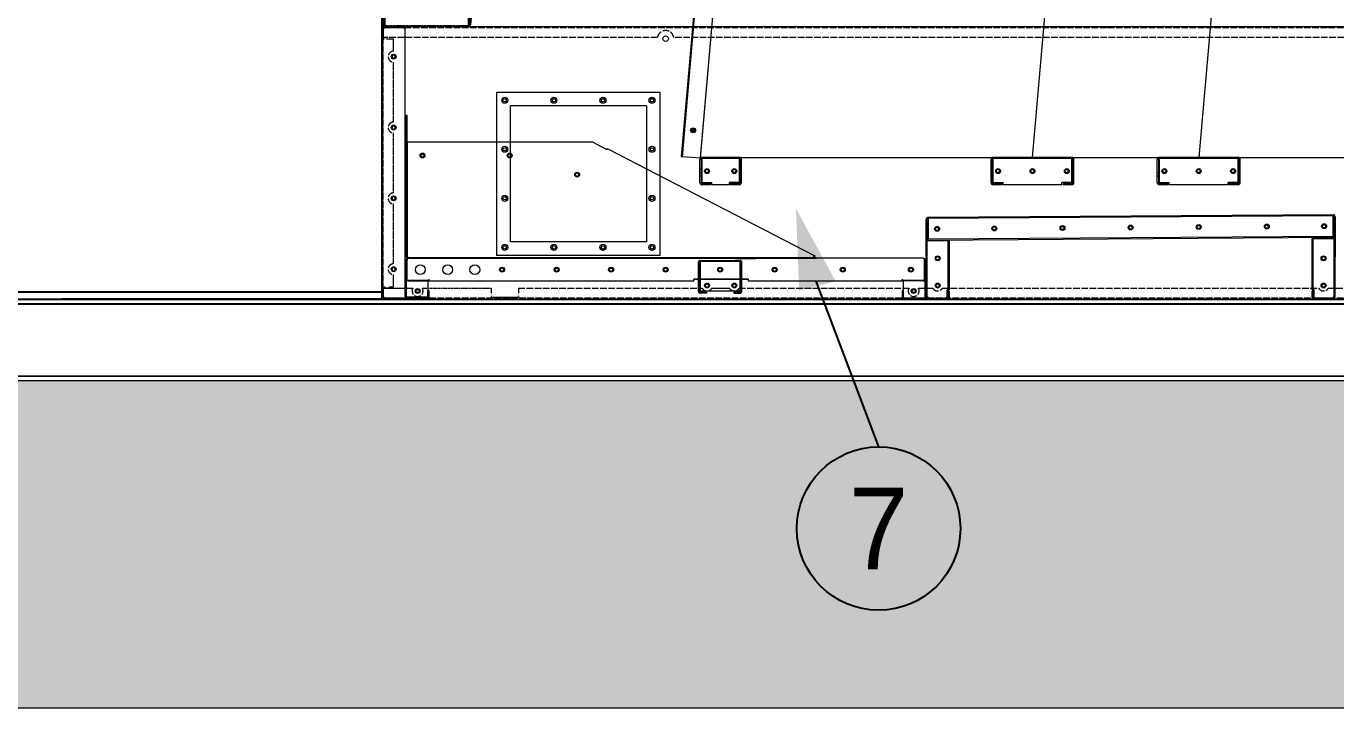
# Model space of a CAD drawing. Header units: millimetres. Extents: x 11674 to 41081, y 10956 to 31751.
# Drawn here: x 23914 to 26317, y 16939 to 18190 of the extents above; entities that cross this region are included whole.
import ezdxf
from ezdxf.enums import TextEntityAlignment as Align

# ---------------------------------------------------------------- set-up
doc = ezdxf.new("R2010")
doc.units = ezdxf.units.MM
doc.linetypes.add('DASHDOT', pattern=[18.5, 12, -3, 0.5, -3])
doc.linetypes.add('DASHED', pattern=[15, 12, -3])
for name, color, linetype in [('냉각탑_dim', 1, 'Continuous'), ('냉각탑_text', 3, 'Continuous'), ('냉각탑_찬넬방진', 1, 'Continuous')]:
    doc.layers.add(name, color=color, linetype=linetype)
doc.styles.add('돋움', font='Dotum.ttf')

# ---------------------------------------------------------------- blocks, each defined once
blk = doc.blocks.new('A$C14485758')
at = {"color": 7, "lineweight": 13}
for p, q in [((0, 3.4), (0, 496.6)), ((42, 478), (42, 22)), ((42, 22), (42, 478))]:
    blk.add_line(p, q, dxfattribs=at)
at = {"color": 7, "lineweight": 13, "ltscale": 0.002692}
for p, q in [((1.5, 498), (0.7, 498.6)), ((1.5, 2), (0.7, 1.4))]:
    blk.add_line(p, q, dxfattribs=at)
at = {"color": 7, "lineweight": 13, "ltscale": 0.006783}
for p, q in [((3.4, 498), (0.7, 498)), ((3.4, 2), (0.7, 2))]:
    blk.add_line(p, q, dxfattribs=at)
at = {"color": 7, "lineweight": 13, "ltscale": 0.088}
for p, q in [((38.6, 500), (3.4, 500)), ((3.4, 2), (38.6, 2)), ((38.6, 0), (3.4, 0))]:
    blk.add_line(p, q, dxfattribs=at)
at = {"color": 7, "lineweight": 13, "ltscale": 0.0915}
for p, q in [((3.4, 498), (40, 498)), ((3.4, 2), (40, 2))]:
    blk.add_line(p, q, dxfattribs=at)
at = {"color": 7, "lineweight": 13, "ltscale": 0.05}
for p, q in [((40, 498), (40, 478)), ((40, 22), (40, 2))]:
    blk.add_line(p, q, dxfattribs=at)
at = {"color": 7, "lineweight": 13, "ltscale": 0.0415}
for p, q in [((40, 480), (40, 496.6)), ((42, 480), (42, 496.6)), ((40, 20), (40, 3.4)), ((42, 20), (42, 3.4))]:
    blk.add_line(p, q, dxfattribs=at)
at = {"color": 7, "lineweight": 13, "ltscale": 0.0035}
for p, q in [((40, 478), (38.6, 478)), ((38.6, 22), (40, 22))]:
    blk.add_line(p, q, dxfattribs=at)
at = {"color": 7, "lineweight": 13, "ltscale": 0.0085}
blk.add_line((42, 478), (38.6, 478), dxfattribs=at)
at = {"color": 7, "lineweight": 13, "ltscale": 0.005}
for p, q in [((40, 480), (42, 480)), ((40, 22), (40, 20)), ((40, 22), (42, 22)), ((42, 22), (40, 22)), ((40, 20), (42, 20))]:
    blk.add_line(p, q, dxfattribs=at)
at = {"color": 7, "lineweight": 13, "ltscale": 0.005006}
blk.add_line((40, 480), (40, 478), dxfattribs=at)
at = {"color": 7, "lineweight": 13}
for centre in [(21, 445), (21, 315), (21, 185), (21, 55)]:
    blk.add_circle(centre, 3, dxfattribs=at)
for centre, start, end in [((3.4, 496.6), 90, 180), ((38.6, 496.6), 360, 90), ((3.4, 3.4), 180, 270), ((38.6, 3.4), 270, 0)]:
    blk.add_arc(centre, 3.4, start, end, dxfattribs=at)
for points in [[(0, 496.6), (0, 496.9), (0.1, 497.2), (0.2, 497.5), (0.4, 497.7), (0.7, 498)], [(0, 3.4), (0, 3.1), (0.1, 2.8), (0.2, 2.5), (0.4, 2.3), (0.7, 2)]]:
    blk.add_open_spline(points, degree=5, dxfattribs=at)
blk = doc.blocks.new('A$C43CC3445')
at = {"color": 7, "lineweight": 13, "ltscale": 0.002692}
for p, q in [((2, 73.5), (1.4, 74.3)), ((950, 73.5), (950.6, 74.3))]:
    blk.add_line(p, q, dxfattribs=at)
at = {"color": 7, "lineweight": 13, "ltscale": 0.006783}
for p, q in [((2, 74.3), (2, 71.6)), ((950, 74.3), (950, 71.6)), ((948.6, 1.7), (951.3, 1.7))]:
    blk.add_line(p, q, dxfattribs=at)
at = {"color": 7, "lineweight": 13}
for p, q in [((948.6, 75), (3.4, 75)), ((528, 33), (42, 33)), ((528, 33), (42, 33)), ((910, 33), (628, 33)), ((910, 33), (628, 33))]:
    blk.add_line(p, q, dxfattribs=at)
at = {"color": 7, "lineweight": 13, "ltscale": 0.095}
for p, q in [((0, 33.6), (0, 71.6)), ((950, 71.6), (950, 33.6)), ((952, 33.6), (952, 71.6))]:
    blk.add_line(p, q, dxfattribs=at)
at = {"color": 7, "lineweight": 13, "ltscale": 0.0915}
for p, q in [((2, 35), (2, 71.6)), ((950, 71.6), (950, 35)), ((3.4, 33.6), (40, 33.6)), ((948.6, 33.6), (912, 33.6)), ((40, 3.4), (3.4, 3.4)), ((948.6, 1.7), (912, 1.7))]:
    blk.add_line(p, q, dxfattribs=at)
at = {"color": 7, "lineweight": 13, "ltscale": 0.0755}
for p, q in [((0, 33.6), (0, 3.4)), ((40, 33.6), (40, 3.4)), ((952, 3.4), (952, 33.6))]:
    blk.add_line(p, q, dxfattribs=at)
at = {"color": 7, "lineweight": 13, "ltscale": 0.000768952}
for p, q in [((0, 33.6), (0.3, 33.6)), ((952, 33.6), (951.7, 33.6))]:
    blk.add_line(p, q, dxfattribs=at)
at = {"color": 7, "lineweight": 13, "ltscale": 0.0085}
for p, q in [((3.4, 33.6), (0, 33.6)), ((42, 33), (42, 36.4)), ((528, 33), (528, 36.4)), ((628, 33), (628, 36.4)), ((948.6, 33.6), (952, 33.6)), ((3.4, 3.4), (0, 3.4))]:
    blk.add_line(p, q, dxfattribs=at)
at = {"color": 7, "lineweight": 13, "ltscale": 0.0035}
for p, q in [((2, 35), (2, 33.6)), ((42, 35), (42, 36.4)), ((528, 36.4), (528, 35)), ((910, 36.4), (910, 35))]:
    blk.add_line(p, q, dxfattribs=at)
at = {"color": 7, "lineweight": 13, "ltscale": 0.1}
for p, q in [((2, 35), (42, 35)), ((2, 35), (42, 35)), ((910, 35), (950, 35)), ((910, 35), (950, 35))]:
    blk.add_line(p, q, dxfattribs=at)
at = {"color": 7, "lineweight": 13, "ltscale": 0.046494}
blk.add_line((40, 33.6), (40, 15), dxfattribs=at)
at = {"color": 7, "lineweight": 13, "ltscale": 0.25}
for p, q in [((528, 36.4), (628, 36.4)), ((628, 36.4), (528, 36.4))]:
    blk.add_line(p, q, dxfattribs=at)
at = {"color": 7, "lineweight": 13, "ltscale": 0.005}
for p, q in [((528, 33), (528, 35)), ((910, 33), (910, 35)), ((910, 35), (910, 33)), ((0, 3.4), (2, 3.4)), ((42, 15), (40, 15)), ((910, 15), (912, 15))]:
    blk.add_line(p, q, dxfattribs=at)
at = {"color": 7, "lineweight": 13, "ltscale": 0.07975}
blk.add_line((912, 33.6), (912, 1.7), dxfattribs=at)
at = {"color": 7, "lineweight": 13, "ltscale": 0.000131999}
blk.add_line((2, 3.4), (2, 3.3), dxfattribs=at)
at = {"color": 7, "lineweight": 13, "ltscale": 0.088}
for p, q in [((3.4, 2), (38.6, 2)), ((38.6, 0), (3.4, 0)), ((913.4, 0), (948.6, 0))]:
    blk.add_line(p, q, dxfattribs=at)
at = {"color": 7, "lineweight": 13, "ltscale": 0.029}
for p, q in [((40, 3.4), (40, 15)), ((42, 3.4), (42, 15)), ((910, 15), (910, 3.4))]:
    blk.add_line(p, q, dxfattribs=at)
at = {"color": 7, "lineweight": 13, "ltscale": 0.00249}
blk.add_line((951, 1), (950.3, 1.7), dxfattribs=at)
at = {"color": 7, "lineweight": 13, "ltscale": 0.000166142}
blk.add_line((952, 3.4), (952, 3.3), dxfattribs=at)
at = {"color": 7, "lineweight": 13}
for centre, radius in [((26, 54), 9), ((76, 54), 9), ((126, 54), 9), ((176, 54), 3), ((276, 54), 3), ((376, 54), 3), ((476, 54), 3), ((576, 54), 3), ((676, 54), 3), ((801, 54), 3), ((926, 54), 3), ((21, 15), 3), ((931, 15), 3)]:
    blk.add_circle(centre, radius, dxfattribs=at)
for centre, radius, start, end in [((3.4, 71.6), 3.4, 90, 180), ((948.6, 71.6), 3.4, 0, 90), ((3.4, 3.4), 3.4, 180, 270), ((3.4, 3.4), 1.4, 180, 270), ((38.6, 3.4), 1.4, 270, 0), ((38.6, 3.4), 3.4, 270, 0), ((913.4, 3.4), 3.4, 180, 270), ((948.6, 3.4), 3.4, 270, 0)]:
    blk.add_arc(centre, radius, start, end, dxfattribs=at)
for points in [[(3.4, 75), (3.1, 75), (2.8, 74.9), (2.5, 74.8), (2.3, 74.6), (2, 74.3)], [(948.6, 75), (948.9, 75), (949.2, 74.9), (949.5, 74.8), (949.7, 74.6), (950, 74.3)], [(952, 3.4), (952, 3.1), (951.9, 2.7), (951.8, 2.4), (951.6, 2), (951.3, 1.7)]]:
    blk.add_open_spline(points, degree=5, dxfattribs=at)
blk = doc.blocks.new('A$C769B2891')
at = {"color": 7, "lineweight": 15}
for p, q in [((0, 8.5), (1, 151.5)), ((1, 151.5), (3, 151.5)), ((3, 151.5), (1, 151.5)), ((1, 151.5), (3, 151.5)), ((2, 8.5), (3, 151.5)), ((3, 151.5), (2.7, 112.5)), ((2.7, 112.5), (3, 151.5)), ((3.4, 151.5), (3, 151.5)), ((3, 151.5), (3.8, 151.5)), ((3.8, 151.5), (3.4, 151.5)), ((3.8, 151.5), (3.6, 112.5)), ((3.6, 112.5), (3.8, 151.5)), ((4.5, 155), (4.5, 153)), ((747.5, 155), (4.5, 155)), ((4.5, 155), (4.5, 153)), ((4.5, 151.5), (4.5, 155)), ((4.5, 153), (4.5, 152.5)), ((747.5, 153), (4.5, 153)), ((4.5, 152.5), (4.5, 151.5)), ((4.5, 116.5), (4.5, 151.5)), ((4.5, 151.5), (4.5, 116.5)), ((747.5, 153), (747.5, 155)), ((747.5, 155), (747.5, 153)), ((747.5, 155), (747.5, 153)), ((747.5, 151.5), (747.5, 153)), ((747.5, 153), (747.5, 152.5)), ((747.5, 152.5), (747.5, 151.5)), ((747.5, 116.5), (747.5, 151.5)), ((747.5, 151.5), (747.5, 116.5)), ((748.1, 151.5), (747.8, 111.6)), ((748.1, 151.5), (747.8, 111.6)), ((749, 151.5), (748, 3.5)), ((749, 151.5), (748.1, 151.5)), ((748.5, 151.5), (748.1, 151.5)), ((749, 151.5), (748.5, 151.5)), ((749, 151.5), (748.7, 111.6)), ((749, 151.5), (748.7, 111.6)), ((751, 151.5), (749, 151.5)), ((751, 151.5), (749, 151.5)), ((749, 151.5), (751, 151.5)), ((751, 151.5), (750, 3.5)), ((0.8, 129.5), (2.8, 129.5)), ((0.8, 129.5), (2.8, 129.5)), ((0.9, 138.5), (2.9, 138.5)), ((0.9, 138.5), (2.9, 138.5)), ((750.8, 129.6), (748.8, 129.6)), ((750.8, 129.6), (748.8, 129.6)), ((750.8, 129.6), (748.8, 129.6)), ((750.8, 129.6), (748.8, 129.6)), ((750.8, 129.6), (748.8, 129.6)), ((750.8, 129.6), (748.8, 129.6)), ((750.8, 129.6), (748.8, 129.6)), ((750.8, 129.6), (748.8, 129.6)), ((750.8, 129.6), (748.8, 129.6)), ((750.8, 129.6), (748.8, 129.6)), ((750.8, 129.6), (748.8, 129.6)), ((750.8, 129.6), (748.8, 129.6)), ((750.8, 129.6), (748.8, 129.6)), ((750.8, 129.6), (748.8, 129.6)), ((750.8, 129.6), (748.8, 129.6)), ((750.8, 129.6), (748.8, 129.6)), ((750.9, 138.6), (748.9, 138.6)), ((750.9, 138.6), (748.9, 138.6)), ((750.9, 138.6), (748.9, 138.6)), ((750.9, 138.6), (748.9, 138.6)), ((750.9, 138.6), (748.9, 138.6)), ((750.9, 138.6), (748.9, 138.6)), ((750.9, 138.6), (748.9, 138.6)), ((750.9, 138.6), (748.9, 138.6)), ((750.9, 138.6), (748.9, 138.6)), ((750.9, 138.6), (748.9, 138.6)), ((750.9, 138.6), (748.9, 138.6)), ((750.9, 138.6), (748.9, 138.6)), ((750.9, 138.6), (748.9, 138.6)), ((750.9, 138.6), (748.9, 138.6)), ((750.9, 138.6), (748.9, 138.6)), ((750.9, 138.6), (748.9, 138.6)), ((2.7, 112.5), (3.6, 112.5)), ((2.7, 112.5), (4.2, 112.5)), ((3.6, 112.5), (4.2, 112.5)), ((39.2, 112.2), (4.2, 112.5)), ((4.2, 112.5), (39.2, 112.2)), ((4.5, 113), (4.5, 116.5)), ((4.5, 116.5), (4.5, 115.4)), ((4.5, 115.4), (4.5, 115)), ((747.5, 115), (4.5, 115)), ((4.5, 113), (4.5, 115)), ((747.5, 115), (4.5, 115)), ((747.5, 113), (4.5, 113)), ((747.5, 113), (4.5, 113)), ((40.3, 112.2), (39.2, 112.2)), ((42.7, 112.2), (39.2, 112.2)), ((40.7, 112.2), (40.1, 21.7)), ((40.7, 112.2), (40.1, 21.7)), ((40.7, 112.2), (40.3, 112.2)), ((42.7, 112.2), (40.7, 112.2)), ((42.7, 112.2), (42.1, 21.7)), ((42.7, 112.2), (42.1, 21.7)), ((708.1, 17.3), (708.7, 111.9)), ((708.1, 17.3), (708.7, 111.9)), ((708.7, 111.9), (712.2, 111.9)), ((708.7, 111.9), (710.7, 111.9)), ((710.1, 17.2), (710.7, 111.9)), ((710.1, 17.2), (710.7, 111.9)), ((711.1, 111.9), (710.7, 111.9)), ((712.2, 111.9), (711.1, 111.9)), ((712.2, 111.9), (747.2, 111.6)), ((712.2, 111.9), (747.2, 111.6)), ((747.2, 111.6), (748.7, 111.6)), ((747.2, 111.6), (747.8, 111.6)), ((747.5, 113), (747.5, 116.5)), ((747.5, 115.4), (747.5, 116.5)), ((747.5, 115), (747.5, 115.4)), ((747.5, 113), (747.5, 115)), ((748.7, 111.6), (747.8, 111.6)), ((0.3, 54.5), (2.3, 54.5)), ((0.3, 54.5), (2.3, 54.5)), ((0.3, 54.5), (2.3, 54.5)), ((0.3, 54.5), (2.3, 54.5)), ((0.3, 54.5), (2.3, 54.5)), ((0.3, 54.5), (2.3, 54.5)), ((0.3, 54.5), (2.3, 54.5)), ((0.3, 54.5), (2.3, 54.5)), ((0.3, 54.5), (2.3, 54.5)), ((0.3, 54.5), (2.3, 54.5)), ((0.3, 54.5), (2.3, 54.5)), ((0.3, 54.5), (2.3, 54.5)), ((0.3, 54.5), (2.3, 54.5)), ((0.3, 54.5), (2.3, 54.5)), ((0.4, 63.5), (2.4, 63.5)), ((0.4, 63.5), (2.4, 63.5)), ((0.4, 63.5), (2.4, 63.5)), ((0.4, 63.5), (2.4, 63.5)), ((0.4, 63.5), (2.4, 63.5)), ((0.4, 63.5), (2.4, 63.5)), ((0.4, 63.5), (2.4, 63.5)), ((0.4, 63.5), (2.4, 63.5)), ((0.4, 63.5), (2.4, 63.5)), ((0.4, 63.5), (2.4, 63.5)), ((0.4, 63.5), (2.4, 63.5)), ((0.4, 63.5), (2.4, 63.5)), ((0.4, 63.5), (2.4, 63.5)), ((0.4, 63.5), (2.4, 63.5)), ((750.3, 53.5), (748.3, 53.5)), ((750.3, 53.5), (748.3, 53.5)), ((750.3, 53.5), (748.3, 53.5)), ((750.3, 53.5), (748.3, 53.5)), ((750.3, 53.5), (748.3, 53.5)), ((750.3, 53.5), (748.3, 53.5)), ((750.3, 53.5), (748.3, 53.5)), ((750.3, 53.5), (748.3, 53.5)), ((750.3, 53.5), (748.3, 53.5)), ((750.3, 53.5), (748.3, 53.5)), ((750.3, 44.5), (748.3, 44.5)), ((750.3, 44.5), (748.3, 44.5)), ((750.3, 44.5), (748.3, 44.5)), ((750.3, 44.5), (748.3, 44.5)), ((750.3, 44.5), (748.3, 44.5)), ((750.3, 44.5), (748.3, 44.5)), ((750.3, 44.5), (748.3, 44.5)), ((750.3, 44.5), (748.3, 44.5)), ((750.3, 44.5), (748.3, 44.5)), ((750.3, 44.5), (748.3, 44.5)), ((0, 8.5), (2, 8.5)), ((0, 8.5), (3.5, 8.5)), ((2.4, 8.5), (2, 8.5)), ((2, 5.3), (2.8, 7.1)), ((3.5, 8.5), (2.4, 8.5)), ((3.5, 5), (3.5, 8.5)), ((3.5, 5), (3.5, 8.5)), ((3.5, 7), (38.5, 6.7)), ((3.5, 5), (38.5, 4.7)), ((38.5, 4.7), (3.5, 5)), ((38.5, 4.7), (3.5, 5)), ((38.5, 6.7), (38.6, 21.7)), ((38.6, 21.7), (38.5, 4.7)), ((38.5, 4.7), (38.5, 6.7)), ((39.6, 21.7), (38.6, 21.7)), ((38.6, 21.7), (42.1, 21.7)), ((40.1, 21.7), (39.6, 21.7)), ((40.1, 19.7), (40, 8.2)), ((40, 8.2), (40.1, 19.7)), ((42.1, 21.7), (40.1, 21.7)), ((42.1, 19.7), (40.1, 19.7)), ((42.1, 19.7), (40.1, 19.7)), ((42.1, 19.7), (42, 8.2)), ((42.1, 19.7), (42, 8.2)), ((708, 3.8), (708.1, 15.3)), ((708, 3.8), (708.1, 15.3)), ((711.6, 17.2), (708.1, 17.3)), ((708.1, 17.3), (710.1, 17.2)), ((708.1, 15.3), (710.1, 15.2)), ((708.1, 15.3), (710.1, 15.2)), ((710, 3.7), (710.1, 15.2)), ((710, 3.7), (710.1, 15.2)), ((710.1, 17.2), (710.5, 17.2)), ((710.5, 17.2), (711.6, 17.2)), ((711.5, 0.2), (711.6, 17.2)), ((711.5, 0.2), (711.6, 17.2)), ((746.5, 2), (711.5, 2.2)), ((711.5, 0.2), (746.5, 0)), ((711.5, 0.2), (746.5, 0)), ((746.5, 0), (711.5, 0.2)), ((750, 3.5), (746.5, 3.5)), ((746.5, 3.5), (747.5, 3.5)), ((746.5, 3.5), (746.5, 0)), ((746.5, 3.5), (746.5, 2)), ((746.5, 2), (746.5, 0)), ((748, 0.3), (747.1, 2.1)), ((747.5, 3.5), (748, 3.5)), ((750, 3.5), (748, 3.5))]:
    blk.add_line(p, q, dxfattribs=at)
for centre in [(20.8, 134), (125.8, 134), (250.8, 134), (375.8, 134), (500.8, 134.1), (625.8, 134.1), (730.8, 134.1), (21.5, 80), (729.5, 75.3), (21.1, 30), (729.1, 25.3)]:
    blk.add_circle(centre, 3, dxfattribs=at)
for centre, radius, start, end in [((4.5, 151.5), 3.5, 90, 179.618), ((4.5, 151.5), 1.5, 90, 179.618), ((747.5, 151.5), 3.5, 359.618, 90), ((747.5, 151.5), 1.5, 359.618, 90), ((3.5, 8.5), 3.5, 179.618, 269.618), ((3.5, 8.5), 1.5, 179.618, 269.618), ((38.5, 8.2), 3.5, 269.618, 359.618), ((38.5, 8.2), 1.5, 269.618, 359.618), ((711.5, 3.7), 3.5, 179.618, 269.618), ((711.5, 3.7), 1.5, 179.618, 269.618), ((746.5, 3.5), 3.5, 269.618, 359.618), ((746.5, 3.5), 1.5, 269.618, 359.618)]:
    blk.add_arc(centre, radius, start, end, dxfattribs=at)
blk = doc.blocks.new('A$C34277AC1')
at = {"color": 7, "lineweight": 15}
for p, q in [((148.5, 50), (3.5, 50)), ((3.5, 46.5), (3.5, 50)), ((3.5, 48), (3.5, 50)), ((148.5, 48), (148.5, 50)), ((148.5, 46.5), (148.5, 50)), ((2, 46.5), (0, 46.5)), ((0, 3.5), (0, 46.5)), ((2, 46.5), (0, 46.5)), ((2, 46.5), (2, 3.5)), ((148.5, 48), (3.5, 48)), ((3.5, 47.6), (3.5, 48)), ((3.5, 46.5), (3.5, 47.6)), ((3.5, 4), (3.5, 46.5)), ((3.5, 46.5), (3.5, 4)), ((148.5, 48), (148.5, 47.6)), ((148.5, 47.6), (148.5, 46.5)), ((148.5, 4), (148.5, 46.5)), ((148.5, 46.5), (148.5, 4)), ((150, 46.5), (150, 3.5)), ((150, 46.5), (152, 46.5)), ((150, 46.5), (152, 46.5)), ((152, 3.5), (152, 46.5)), ((2, 22), (0, 22)), ((2, 22), (0, 22)), ((2, 16), (0, 16)), ((2, 16), (0, 16)), ((3.5, 4), (22, 4)), ((3.5, 4), (22, 4)), ((20, 2), (3.5, 2)), ((20, 0), (3.5, 0)), ((20, 2), (20, 0)), ((22, 0), (22, 4)), ((22, 0), (22, 4)), ((130, 0), (22, 0)), ((130, 0), (22, 0)), ((130, 0), (130, 4)), ((148.5, 4), (130, 4)), ((130, 0), (130, 4)), ((148.5, 4), (130, 4)), ((132, 2), (132, 0)), ((148.5, 2), (132, 2)), ((148.5, 0), (132, 0)), ((150, 22), (152, 22)), ((150, 22), (152, 22)), ((150, 16), (152, 16)), ((150, 16), (152, 16))]:
    blk.add_line(p, q, dxfattribs=at)
for centre in [(13, 25), (76, 25), (139, 25)]:
    blk.add_circle(centre, 3, dxfattribs=at)
for centre, radius, start, end in [((3.5, 46.5), 3.5, 90, 180), ((148.5, 46.5), 3.5, 360, 90), ((3.5, 46.5), 1.5, 90, 180), ((148.5, 46.5), 1.5, 360, 90), ((3.5, 3.5), 3.5, 180, 270), ((3.5, 3.5), 1.5, 180, 270), ((148.5, 3.5), 3.5, 270, 360), ((148.5, 3.5), 1.5, 270, 360)]:
    blk.add_arc(centre, radius, start, end, dxfattribs=at)
blk = doc.blocks.new('A$C76EF066E')
at = {"color": 7, "lineweight": 15}
for p, q in [((72.5, 50), (3.5, 50)), ((3.5, 46.5), (3.5, 50)), ((3.5, 48), (3.5, 50)), ((72.5, 48), (72.5, 50)), ((72.5, 46.5), (72.5, 50)), ((2, 46.5), (0, 46.5)), ((0, 3.5), (0, 46.5)), ((2, 46.5), (0, 46.5)), ((2, 28), (0, 28)), ((2, 28), (0, 28)), ((2, 28), (0, 28)), ((2, 28), (0, 28)), ((2, 28), (0, 28)), ((2, 46.5), (2, 3.5)), ((72.5, 48), (3.5, 48)), ((3.5, 47.6), (3.5, 48)), ((3.5, 46.5), (3.5, 47.6)), ((3.5, 46.5), (3.5, 4)), ((3.5, 4), (3.5, 46.5)), ((72.5, 48), (72.5, 47.6)), ((72.5, 47.6), (72.5, 46.5)), ((72.5, 46.5), (72.5, 4)), ((72.5, 4), (72.5, 46.5)), ((74, 46.5), (74, 3.5)), ((74, 46.5), (76, 46.5)), ((74, 46.5), (76, 46.5)), ((74, 28), (76, 28)), ((74, 28), (76, 28)), ((74, 28), (76, 28)), ((74, 28), (76, 28)), ((74, 28), (76, 28)), ((76, 3.5), (76, 46.5)), ((2, 22), (0, 22)), ((2, 22), (0, 22)), ((2, 22), (0, 22)), ((2, 22), (0, 22)), ((2, 22), (0, 22)), ((2, 22), (0, 22)), ((2, 22), (0, 22)), ((2, 16), (0, 16)), ((2, 16), (0, 16)), ((3.5, 4), (22, 4)), ((3.5, 4), (22, 4)), ((20, 2), (3.5, 2)), ((20, 0), (3.5, 0)), ((20, 2), (20, 0)), ((22, 0), (22, 4)), ((22, 0), (22, 4)), ((54, 0), (22, 0)), ((54, 0), (22, 0)), ((54, 0), (54, 4)), ((72.5, 4), (54, 4)), ((72.5, 4), (54, 4)), ((54, 0), (54, 4)), ((56, 2), (56, 0)), ((72.5, 2), (56, 2)), ((72.5, 0), (56, 0)), ((74, 22), (76, 22)), ((74, 22), (76, 22)), ((74, 22), (76, 22)), ((74, 22), (76, 22)), ((74, 22), (76, 22)), ((74, 22), (76, 22)), ((74, 22), (76, 22)), ((74, 16), (76, 16)), ((74, 16), (76, 16))]:
    blk.add_line(p, q, dxfattribs=at)
for centre in [(13, 25), (63, 25)]:
    blk.add_circle(centre, 3, dxfattribs=at)
for centre, radius, start, end in [((3.5, 46.5), 3.5, 90, 180), ((72.5, 46.5), 3.5, 360, 90), ((3.5, 46.5), 1.5, 90, 180), ((72.5, 46.5), 1.5, 360, 90), ((3.5, 3.5), 3.5, 180, 270), ((3.5, 3.5), 1.5, 180, 270), ((72.5, 3.5), 1.5, 270, 360), ((72.5, 3.5), 3.5, 270, 360)]:
    blk.add_arc(centre, radius, start, end, dxfattribs=at)
blk = doc.blocks.new('A$C24E3404D')
at = {"color": 7, "lineweight": 13, "ltscale": 0.110417}
for p, q in [((0, 56.5), (0, 3.5)), ((2, 3.5), (2, 56.5)), ((3.5, 56.5), (3.5, 3.5)), ((76.5, 56.5), (76.5, 3.5)), ((76.5, 3.5), (76.5, 56.5)), ((78, 3.5), (78, 56.5)), ((80, 3.5), (80, 56.5))]:
    blk.add_line(p, q, dxfattribs=at)
at = {"color": 7, "linetype": 'DASHED', "lineweight": 13, "ltscale": 0.004167}
for p, q in [((3.5, 58), (3.5, 60)), ((76.5, 58), (76.5, 60))]:
    blk.add_line(p, q, dxfattribs=at)
at = {"color": 7, "lineweight": 13, "ltscale": 0.152083}
for p, q in [((3.5, 60), (76.5, 60)), ((76.5, 3.5), (3.5, 3.5))]:
    blk.add_line(p, q, dxfattribs=at)
at = {"color": 7, "lineweight": 13, "ltscale": 0.007292}
for p, q in [((3.5, 56.5), (3.5, 60)), ((76.5, 56.5), (76.5, 60))]:
    blk.add_line(p, q, dxfattribs=at)
at = {"color": 7, "linetype": 'DASHED', "lineweight": 13, "ltscale": 0.003125}
blk.add_line((3.5, 58), (3.5, 56.5), dxfattribs=at)
at = {"color": 7, "linetype": 'DASHED', "lineweight": 13, "ltscale": 0.152083}
for p, q in [((76.5, 58), (3.5, 58)), ((76.5, 3.5), (3.5, 3.5))]:
    blk.add_line(p, q, dxfattribs=at)
at = {"color": 7, "linetype": 'DASHED', "lineweight": 13, "ltscale": 0.110417}
blk.add_line((3.5, 3.5), (3.5, 56.5), dxfattribs=at)
at = {"color": 7, "lineweight": 13, "ltscale": 0.003125}
blk.add_line((76.5, 58), (76.5, 56.5), dxfattribs=at)
at = {"color": 7, "lineweight": 13, "ltscale": 0.023958}
for p, q in [((15, 2), (3.5, 2)), ((65, 2), (76.5, 2)), ((15, 0), (3.5, 0)), ((65, 0), (76.5, 0))]:
    blk.add_line(p, q, dxfattribs=at)
at = {"color": 7, "lineweight": 13, "ltscale": 0.004167}
for p, q in [((15, 2), (15, 0)), ((65, 2), (65, 0))]:
    blk.add_line(p, q, dxfattribs=at)
at = {"color": 7, "lineweight": 13}
for centre in [(40, 43), (16, 14), (66, 14)]:
    blk.add_circle(centre, 3, dxfattribs=at)
for centre, radius, start, end in [((3.5, 56.5), 3.5, 90, 180), ((3.5, 56.5), 1.5, 90, 180), ((76.5, 56.5), 3.5, 0, 90), ((76.5, 56.5), 1.5, 0, 90), ((3.5, 3.5), 3.5, 180, 270), ((3.5, 3.5), 1.5, 180, 270), ((76.5, 3.5), 1.5, 270, 0), ((76.5, 3.5), 3.5, 270, 0)]:
    blk.add_arc(centre, radius, start, end, dxfattribs=at)
blk = doc.blocks.new('A$C5F044F0A')
at = {"color": 7, "lineweight": 13, "ltscale": 0.055146}
blk.add_line((2.3, 30.2), (0, 3.8), dxfattribs=at)
at = {"color": 7, "lineweight": 13, "ltscale": 0.004167}
for p, q in [((4.3, 30), (2.3, 30.2)), ((162.8, 29.8), (160.8, 30))]:
    blk.add_line(p, q, dxfattribs=at)
at = {"color": 7, "lineweight": 13, "ltscale": 0.319506}
for p, q in [((156.9, 30), (3.5, 30)), ((156.9, 0), (3.5, 0))]:
    blk.add_line(p, q, dxfattribs=at)
at = {"color": 7, "lineweight": 13, "ltscale": 0.055208}
for p, q in [((3.5, 3.5), (3.5, 30)), ((156.9, 3.5), (156.9, 30)), ((156.9, 30), (156.9, 3.5))]:
    blk.add_line(p, q, dxfattribs=at)
at = {"color": 7, "linetype": 'DASHED', "lineweight": 13, "ltscale": 0.055208}
blk.add_line((3.5, 30), (3.5, 3.5), dxfattribs=at)
at = {"color": 7, "linetype": 'DASHED', "lineweight": 13, "ltscale": 0.001633}
blk.add_line((4.3, 30), (3.5, 30), dxfattribs=at)
at = {"color": 7, "linetype": 'DASHED', "lineweight": 13, "ltscale": 0.019427}
blk.add_line((4.3, 30), (3.5, 20.7), dxfattribs=at)
at = {"color": 7, "lineweight": 13, "ltscale": 0.317873}
blk.add_line((156.9, 30), (4.3, 30), dxfattribs=at)
at = {"color": 7, "lineweight": 13, "ltscale": 0.055693}
for p, q in [((160.8, 30), (158.5, 3.4)), ((162.8, 29.8), (160.5, 3.2))]:
    blk.add_line(p, q, dxfattribs=at)
at = {"color": 7, "lineweight": 13, "ltscale": 0.035719}
blk.add_line((3.5, 20.7), (2, 3.6), dxfattribs=at)
at = {"color": 7, "lineweight": 13, "ltscale": 0.007292}
for p, q in [((3.5, 3.5), (3.5, 0)), ((156.9, 3.5), (156.9, 0))]:
    blk.add_line(p, q, dxfattribs=at)
at = {"color": 7, "linetype": 'DASHED', "lineweight": 13, "ltscale": 0.003125}
blk.add_line((3.5, 2), (3.5, 3.5), dxfattribs=at)
at = {"color": 7, "linetype": 'DASHED', "lineweight": 13, "ltscale": 0.319506}
blk.add_line((3.5, 2), (156.9, 2), dxfattribs=at)
at = {"color": 7, "linetype": 'DASHED', "lineweight": 13, "ltscale": 0.004167}
for p, q in [((3.5, 0), (3.5, 2)), ((14.5, 0), (14.5, 2)), ((14.5, 0), (14.5, 2)), ((14.5, 0), (14.5, 2)), ((14.5, 0), (14.5, 2)), ((14.5, 0), (14.5, 2)), ((14.5, 0), (14.5, 2)), ((14.5, 0), (14.5, 2)), ((14.5, 0), (14.5, 2)), ((14.5, 0), (14.5, 2)), ((14.5, 0), (14.5, 2)), ((14.5, 0), (14.5, 2)), ((23.5, 0), (23.5, 2)), ((23.5, 0), (23.5, 2)), ((23.5, 0), (23.5, 2)), ((23.5, 0), (23.5, 2)), ((23.5, 0), (23.5, 2)), ((23.5, 0), (23.5, 2)), ((23.5, 0), (23.5, 2)), ((23.5, 0), (23.5, 2)), ((23.5, 0), (23.5, 2)), ((23.5, 0), (23.5, 2)), ((23.5, 0), (23.5, 2)), ((70, 0), (70, 2)), ((70, 0), (70, 2)), ((70, 0), (70, 2)), ((70, 0), (70, 2)), ((70, 0), (70, 2)), ((70, 0), (70, 2)), ((70, 0), (70, 2)), ((70, 0), (70, 2)), ((70, 0), (70, 2)), ((70, 0), (70, 2)), ((70, 0), (70, 2)), ((90, 0), (90, 2)), ((90, 0), (90, 2)), ((90, 0), (90, 2)), ((90, 0), (90, 2)), ((90, 0), (90, 2)), ((90, 0), (90, 2)), ((90, 0), (90, 2)), ((90, 0), (90, 2)), ((90, 0), (90, 2)), ((90, 0), (90, 2)), ((90, 0), (90, 2)), ((156.9, 0), (156.9, 2)), ((161.6, 16.7), (159.6, 16.8)), ((161.6, 16.7), (159.6, 16.8)), ((162.2, 22.6), (160.2, 22.8)), ((162.2, 22.6), (160.2, 22.8))]:
    blk.add_line(p, q, dxfattribs=at)
at = {"color": 7, "lineweight": 13, "ltscale": 0.003125}
blk.add_line((156.9, 2), (156.9, 3.5), dxfattribs=at)
at = {"color": 7, "lineweight": 13, "ltscale": 0.000261465}
for p, q in [((157, 2), (156.9, 2)), ((156.9, 0), (157, 0))]:
    blk.add_line(p, q, dxfattribs=at)
at = {"color": 7, "lineweight": 13}
for centre in [(23.5, 20), (58.5, 20), (96.9, 20), (131.9, 20)]:
    blk.add_circle(centre, 3, dxfattribs=at)
for centre, radius, start, end in [((3.5, 3.5), 3.5, 175, 270), ((3.5, 3.5), 1.5, 175, 270), ((157, 3.5), 1.5, 270, 355), ((157, 3.5), 3.5, 270, 355)]:
    blk.add_arc(centre, radius, start, end, dxfattribs=at)
blk = doc.blocks.new('A$C4D5F1F97')
at = {"color": 7, "lineweight": 13}
for p, q in [((0, 300), (300, 300)), ((0, 300), (0, 0)), ((300, 0), (300, 300)), ((300, 0), (0, 0))]:
    blk.add_line(p, q, dxfattribs=at)
for centre in [(15, 285), (105, 285), (195, 285), (285, 285), (15, 195), (285, 195), (15, 105), (285, 105), (15, 15), (105, 15), (195, 15), (285, 15)]:
    blk.add_circle(centre, 5.5, dxfattribs=at)
blk = doc.blocks.new('A$C7B6532BF')
at = {"color": 5, "lineweight": 5}
for p, q in [((239.1, 2732.8), (0, 0)), ((848.7, 2732.8), (239.1, 2732.8)), ((609.6, 0), (848.7, 2732.8)), ((0, 0), (609.6, 0))]:
    blk.add_line(p, q, dxfattribs=at)
blk = doc.blocks.new('A$C493D0A01')
at = {"color": 5, "lineweight": 5}
for p, q in [((848.7, 2732.8), (1153.5, 2732.8)), ((609.6, 0), (914.4, 0))]:
    blk.add_line(p, q, dxfattribs=at)
at = {"lineweight": 5}
for p in [(0, 0), (914.4, 0)]:
    blk.add_blockref('A$C7B6532BF', p, dxfattribs=at)
blk = doc.blocks.new('A$C61454930')
at = {"color": 7, "lineweight": 13, "ltscale": 0.1475}
for p, q in [((0, 215.2), (0, 262.4)), ((1.6, 215.2), (1.6, 262.4))]:
    blk.add_line(p, q, dxfattribs=at)
at = {"color": 7, "lineweight": 13, "ltscale": 0.005}
for p, q in [((1.6, 262.4), (0, 262.4)), ((0, 215.2), (1.6, 215.2)), ((0, 214), (1.6, 214)), ((369, 201.7), (368.3, 200.2)), ((1.6, 2), (0, 2)), ((1.6, 0.4), (1.6, 2)), ((749.7, 3.2), (750.4, 4.6)), ((752, 2), (752, 0.4))]:
    blk.add_line(p, q, dxfattribs=at)
at = {"color": 7, "lineweight": 13}
for p, q in [((0, 214), (0, 2)), ((1.6, 214), (1.6, 2)), ((2.8, 214), (341.6, 214)), ((369, 201.7), (748.3, 5.7)), ((1.6, 2), (752, 2)), ((1.6, 0.4), (752, 0.4))]:
    blk.add_line(p, q, dxfattribs=at)
at = {"color": 7, "lineweight": 13, "ltscale": 0.00375}
for p, q in [((2.8, 214), (1.6, 214)), ((368.3, 200.2), (367.7, 199.2)), ((2.8, 3.2), (1.6, 3.2)), ((2.8, 3.2), (2.8, 2)), ((747.1, 3.2), (747.1, 2))]:
    blk.add_line(p, q, dxfattribs=at)
at = {"color": 7, "lineweight": 13, "ltscale": 0.09375}
blk.add_line((341.6, 214), (368.3, 200.2), dxfattribs=at)
at = {"color": 7, "lineweight": 13, "ltscale": 0.001252}
blk.add_line((641.6, 0), (641.6, 0.4), dxfattribs=at)
at = {"color": 7, "lineweight": 13, "ltscale": 0.00875}
blk.add_line((748.3, 5.7), (747.1, 3.2), dxfattribs=at)
at = {"color": 7, "lineweight": 13, "ltscale": 0.007259}
for p, q in [((749.7, 3.2), (747.6, 4.3)), ((750.4, 4.6), (748.3, 5.7))]:
    blk.add_line(p, q, dxfattribs=at)
at = {"color": 7, "lineweight": 13, "ltscale": 0.000866094}
blk.add_line((748.2, 5.4), (748.3, 5.7), dxfattribs=at)
at = {"color": 7, "lineweight": 13, "ltscale": 0.11625}
blk.add_line((604.4, 0), (641.6, 0), dxfattribs=at)
at = {"color": 7, "lineweight": 13}
for centre, radius in [((30, 189), 4.5), ((190, 189), 4.5), ((30, 189), 3), ((190, 189), 3), ((313.7, 154), 4.5), ((313.7, 154), 3)]:
    blk.add_circle(centre, radius, dxfattribs=at)
for centre, radius, start, end in [((2.8, 215.2), 2.8, 180, 205.3762), ((2.8, 215.2), 1.2, 180, 270), ((604.4, 2.8), 2.8, 238.969, 270)]:
    blk.add_arc(centre, radius, start, end, dxfattribs=at)
blk = doc.blocks.new('A$C7AF137E1')
at = {"color": 7, "lineweight": 13, "ltscale": 0.004}
for p, q in [((0, 35), (0, 33.4)), ((2700, 35), (2700, 33.4))]:
    blk.add_line(p, q, dxfattribs=at)
at = {"color": 7, "lineweight": 13}
for p, q in [((2700, 35), (0, 35)), ((2700, 33.4), (0, 33.4)), ((2700, 0), (0, 0))]:
    blk.add_line(p, q, dxfattribs=at)
at = {"color": 7, "lineweight": 13, "ltscale": 0.00375}
for p, q in [((0, 31.9), (0, 33.4)), ((2700, 31.9), (2700, 33.4))]:
    blk.add_line(p, q, dxfattribs=at)
at = {"color": 7, "lineweight": 13, "ltscale": 0.07975}
for p, q in [((0, 0), (0, 31.9)), ((2700, 31.9), (2700, 0))]:
    blk.add_line(p, q, dxfattribs=at)
at = {"color": 7, "linetype": 'DASHDOT', "lineweight": 13, "ltscale": 0.0195}
for p, q in [((53.9, 17.5), (46.1, 17.5)), ((50, 21.4), (50, 13.6)), ((378.9, 17.5), (371.1, 17.5)), ((375, 21.4), (375, 13.6)), ((703.9, 17.5), (696.1, 17.5)), ((700, 21.4), (700, 13.6)), ((1028.9, 17.5), (1021.1, 17.5)), ((1025, 21.4), (1025, 13.6)), ((1353.9, 17.5), (1346.1, 17.5)), ((1350, 21.4), (1350, 13.6)), ((1678.9, 17.5), (1671.1, 17.5)), ((1675, 21.4), (1675, 13.6)), ((2003.9, 17.5), (1996.1, 17.5)), ((2000, 21.4), (2000, 13.6)), ((2328.9, 17.5), (2321.1, 17.5)), ((2325, 21.4), (2325, 13.6)), ((2653.9, 17.5), (2646.1, 17.5)), ((2650, 21.4), (2650, 13.6))]:
    blk.add_line(p, q, dxfattribs=at)
at = {"color": 7, "lineweight": 13}
for centre in [(50, 17.5), (375, 17.5), (700, 17.5), (1025, 17.5), (1350, 17.5), (1675, 17.5), (2000, 17.5), (2325, 17.5), (2650, 17.5)]:
    blk.add_circle(centre, 3, dxfattribs=at)
blk = doc.blocks.new('A$C04956384')
at = {"color": 7, "lineweight": 13, "ltscale": 0.00249}
for p, q in [((1, 498), (0, 498)), ((1, 2), (0, 2))]:
    blk.add_line(p, q, dxfattribs=at)
at = {"color": 7, "lineweight": 13, "ltscale": 0.00225}
for p, q in [((0, 497.1), (0, 498)), ((0, 2.9), (0, 2))]:
    blk.add_line(p, q, dxfattribs=at)
at = {"color": 7, "linetype": 'DASHED', "lineweight": 13, "ltscale": 0.005}
for p, q in [((0, 497.1), (2, 497.1)), ((37, 498), (37, 500)), ((43, 498), (43, 500)), ((237, 498), (237, 500)), ((243, 498), (243, 500)), ((437, 498), (437, 500)), ((443, 498), (443, 500)), ((642, 498), (642, 500)), ((648, 498), (648, 500)), ((842, 498), (842, 500)), ((848, 498), (848, 500)), ((1042, 498), (1042, 500)), ((1048, 498), (1048, 500)), ((1124, 498), (1124, 500)), ((1130, 498), (1130, 500)), ((1324, 498), (1324, 500)), ((1330, 498), (1330, 500)), ((1524, 498), (1524, 500)), ((1530, 498), (1530, 500)), ((1729, 498), (1729, 500)), ((1735, 498), (1735, 500)), ((0, 478), (2, 478)), ((0, 454.5), (2, 454.5)), ((0, 445.5), (2, 445.5)), ((0, 254.5), (2, 254.5)), ((0, 245.5), (2, 245.5)), ((0, 104.5), (2, 104.5)), ((0, 95.5), (2, 95.5)), ((0, 54.5), (2, 54.5)), ((0, 45.5), (2, 45.5)), ((0, 22), (2, 22)), ((0, 2.9), (2, 2.9)), ((89, 0), (89, 2)), ((111, 0), (111, 2))]:
    blk.add_line(p, q, dxfattribs=at)
at = {"color": 7, "lineweight": 13}
for p, q in [((0, 2.9), (0, 497.1)), ((2498.3, 500), (1.7, 500)), ((485, 355), (235, 355)), ((235, 355), (235, 105)), ((485, 355), (485, 105)), ((485, 105), (235, 105)), ((2498.3, 0), (1.7, 0))]:
    blk.add_line(p, q, dxfattribs=at)
at = {"color": 7, "lineweight": 13, "ltscale": 0.00176}
for p, q in [((1, 498), (1.7, 498)), ((1, 2), (1.7, 2))]:
    blk.add_line(p, q, dxfattribs=at)
at = {"color": 7, "lineweight": 13, "ltscale": 0.003378}
for p, q in [((1.7, 498.6), (1.7, 500)), ((1.7, 1.4), (1.7, 0))]:
    blk.add_line(p, q, dxfattribs=at)
at = {"color": 7, "lineweight": 13, "ltscale": 0.003013}
for p, q in [((1.7, 498.6), (1.7, 497.4)), ((1.7, 1.4), (1.7, 2.6))]:
    blk.add_line(p, q, dxfattribs=at)
at = {"color": 7, "linetype": 'DASHED', "lineweight": 13}
for p, q in [((2498.3, 498), (1.7, 498)), ((2, 2.9), (2, 497.1)), ((505.1, 480), (1.7, 480)), ((2469.5, 480), (534.9, 480)), ((2498.3, 2), (1.7, 2)), ((250, 20), (587.3, 20)), ((654.7, 20), (966.3, 20)), ((1027.7, 20), (1718.3, 20))]:
    blk.add_line(p, q, dxfattribs=at)
at = {"color": 7, "linetype": 'DASHED', "lineweight": 13, "ltscale": 0.001775}
for p, q in [((1.7, 498), (2.4, 498)), ((1.7, 2), (2.4, 2))]:
    blk.add_line(p, q, dxfattribs=at)
at = {"color": 7, "linetype": 'DASHED', "lineweight": 13, "ltscale": 0.002475}
for p, q in [((1.7, 496.6), (1.7, 497.6)), ((1.7, 3.4), (1.7, 2.4))]:
    blk.add_line(p, q, dxfattribs=at)
at = {"color": 7, "linetype": 'DASHED', "lineweight": 13, "ltscale": 0.0415}
for p, q in [((1.7, 480), (1.7, 496.6)), ((3.4, 478), (20, 478)), ((1.7, 3.4), (1.7, 20)), ((20, 22), (3.4, 22)), ((200, 20), (200, 3.4)), ((250, 20), (250, 3.4))]:
    blk.add_line(p, q, dxfattribs=at)
at = {"color": 7, "linetype": 'DASHED', "lineweight": 13, "ltscale": 0.00225}
for p, q in [((2, 497.1), (2, 498)), ((2, 2.9), (2, 2))]:
    blk.add_line(p, q, dxfattribs=at)
at = {"color": 7, "linetype": 'DASHED', "lineweight": 13, "ltscale": 0.0035}
for p, q in [((2, 478), (3.4, 478)), ((2, 22), (3.4, 22))]:
    blk.add_line(p, q, dxfattribs=at)
at = {"color": 7, "linetype": 'DASHED', "lineweight": 13, "ltscale": 0.057625}
for p, q in [((20, 478), (20, 455)), ((20, 45.1), (20, 22))]:
    blk.add_line(p, q, dxfattribs=at)
at = {"color": 7, "linetype": 'DASHED', "lineweight": 13, "ltscale": 0.275251}
for p, q in [((20, 435.1), (20, 325)), ((20, 305.1), (20, 195)), ((20, 175.1), (20, 65))]:
    blk.add_line(p, q, dxfattribs=at)
at = {"color": 7, "linetype": 'DASHED', "lineweight": 13, "ltscale": 0.136599}
blk.add_line((1.7, 20), (56.3, 20), dxfattribs=at)
at = {"color": 7, "linetype": 'DASHED', "lineweight": 13, "ltscale": 0.31585}
blk.add_line((73.7, 20), (200, 20), dxfattribs=at)
at = {"color": 7, "linetype": 'DASHED', "lineweight": 13, "ltscale": 0.125}
blk.add_line((200, 3.4), (250, 3.4), dxfattribs=at)
at = {"color": 7, "linetype": 'DASHED', "lineweight": 13, "ltscale": 0.081699}
blk.add_line((604.7, 20), (637.3, 20), dxfattribs=at)
at = {"color": 7, "linetype": 'DASHED', "lineweight": 13, "ltscale": 0.066699}
for p, q in [((983.7, 20), (1010.3, 20)), ((1735.7, 20), (1762.3, 20))]:
    blk.add_line(p, q, dxfattribs=at)
at = {"color": 7, "lineweight": 5}
blk.add_circle((520, 478), 5, dxfattribs=at)
at = {"color": 7, "lineweight": 13}
for centre, radius in [((21, 445), 4.5), ((225, 365), 3), ((315, 365), 3), ((405, 365), 3), ((495, 365), 3), ((21, 315), 4.5), ((570.4, 309.9), 4.5), ((225, 275), 3), ((495, 275), 3), ((596, 235), 4.5), ((646, 235), 4.5), ((1130, 235), 4.5), ((1193, 235), 4.5), ((1256, 235), 4.5), ((1435, 235), 4.5), ((1498, 235), 4.5), ((1561, 235), 4.5), ((21, 185), 4.5), ((225, 185), 3), ((495, 185), 3), ((1018, 129), 4.5), ((1123, 129.7), 4.5), ((1248, 130.6), 4.5), ((1373, 131.5), 4.5), ((1498, 132.4), 4.5), ((1623, 133.3), 4.5), ((1728, 134), 4.5), ((225, 95), 3), ((315, 95), 3), ((405, 95), 3), ((495, 95), 3), ((1019, 75), 4.5), ((1727, 75), 4.5), ((21, 55), 4.5), ((70, 54), 9), ((120, 54), 9), ((170, 54), 9), ((220, 54), 4.5), ((320, 54), 4.5), ((420, 54), 4.5), ((520, 54), 4.5), ((620, 54), 4.5), ((720, 54), 4.5), ((845, 54), 4.5), ((970, 54), 4.5), ((596, 25), 4.5), ((646, 25), 4.5), ((1019, 25), 4.5), ((1727, 25), 4.5), ((65, 15), 4.5), ((975, 15), 4.5)]:
    blk.add_circle(centre, radius, dxfattribs=at)
at = {"color": 7, "linetype": 'DASHED', "lineweight": 13}
for centre, radius, start, end in [((520, 478), 15, 7.6621, 172.3379), ((21, 445), 10, 95.7389, 264.2611), ((21, 315), 10, 95.7389, 264.2611), ((21, 185), 10, 95.7389, 264.2611), ((21, 55), 10, 95.7389, 264.2611), ((65, 15), 10, 149.9999, 30.0001), ((596, 25), 10, 210, 330), ((646, 25), 10, 210, 330), ((975, 15), 10, 149.9999, 30.0001), ((1019, 25), 10, 210, 330), ((1727, 25), 10, 210, 330)]:
    blk.add_arc(centre, radius, start, end, dxfattribs=at)
at = {"color": 7, "lineweight": 13}
for points in [[(1, 498), (1.4, 497.7), (1.9, 497.4), (2.4, 497.1), (2.9, 496.9), (3.4, 496.6)], [(1.7, 498.6), (2, 498.3), (2.4, 497.9), (2.7, 497.5), (3.1, 497), (3.4, 496.6)], [(1, 2), (1.4, 2.3), (1.9, 2.6), (2.4, 2.9), (2.9, 3.1), (3.4, 3.4)], [(1.7, 1.4), (2, 1.7), (2.4, 2.1), (2.7, 2.5), (3.1, 3), (3.4, 3.4)]]:
    blk.add_open_spline(points, degree=5, dxfattribs=at)
at = {"color": 7, "linetype": 'DASHED', "lineweight": 13}
for points in [[(1.7, 497.4), (2, 497.3), (2.4, 497.1), (2.7, 497), (3.1, 496.8), (3.4, 496.6)], [(2.4, 498), (2.6, 497.7), (2.8, 497.4), (3, 497.2), (3.2, 496.9), (3.4, 496.6)], [(1.7, 2.6), (2, 2.7), (2.4, 2.9), (2.7, 3), (3.1, 3.2), (3.4, 3.4)], [(2.4, 2), (2.6, 2.3), (2.8, 2.6), (3, 2.8), (3.2, 3.1), (3.4, 3.4)]]:
    blk.add_open_spline(points, degree=5, dxfattribs=at)
blk = doc.blocks.new('1')
at = {"ltscale": 500}
for p, q in [((24567.4, 20888.9), (24567.4, 17694)), ((24567.4, 20888.9), (24567.4, 17688.9)), ((24567.4, 17688.9), (24567.4, 20888.9)), ((24567.4, 17688.9), (23979.4, 17688.9))]:
    blk.add_line(p, q, dxfattribs=at)
blk.add_line((22211.4, 17702.4), (24567.4, 17702.4))
at = {"layer": '냉각탑_dim'}
blk.add_solid([(25399.5, 17721.6), (25326.5, 17855), (25332.3, 17705.1)], dxfattribs=at)
at = {"layer": '냉각탑_찬넬방진', "ltscale": 150}
for p, q in [((22167.4, 17688.9), (24567.4, 17688.9)), ((23979.4, 17688.9), (27069, 17688.9))]:
    blk.add_line(p, q, dxfattribs=at)
at = {"layer": '냉각탑_찬넬방진', "ltscale": 30}
for p, q in [((22223.8, 17680.5), (27065.6, 17680.4)), ((27065.6, 17547.2), (22223.8, 17547.3))]:
    blk.add_line(p, q, dxfattribs=at)
at = {"lineweight": 5}
for name, p in [('A$C493D0A01', (25150.9, 17948.9)), ('A$C5F044F0A', (24568.9, 18188.9)), ('A$C04956384', (24567.4, 17688.9)), ('A$C4D5F1F97', (24777.4, 17768.9)), ('A$C61454930', (24611.4, 17763.5)), ('A$C76EF066E', (25150.4, 17898.9)), ('A$C34277AC1', (25684.4, 17898.9)), ('A$C34277AC1', (25989.4, 17898.9)), ('A$C43CC3445', (24611.4, 17688.9)), ('A$C24E3404D', (25147.4, 17699.9))]:
    blk.add_blockref(name, p, dxfattribs=at)
for name, p, rotation in [('A$C7AF137E1', (25150.8, 17947.4), 85.0001035662264), ('A$C769B2891', (25565.4, 17683.8), 0.3800896143689305)]:
    blk.add_blockref(name, p, dxfattribs=dict(at, rotation=rotation))
at = {"lineweight": 5, "xscale": -1}
blk.add_blockref('A$C14485758', (24609.4, 17688.9), dxfattribs=at)

msp = doc.modelspace()

# ---------------------------------------------------------------- hatches: boundary and pattern name
h = msp.add_hatch()
h.set_pattern_fill('AR-CONC', color=4)
h.set_pattern_definition([(50, (-308037.63, -184744.61), (182.18467, -15.939086), [19.05, -209.55]), (355, (-308037.63, -184744.61), (-35.24342, 191.056845), [15.24, -167.64058]), (100.451445, (-308022.45, -184745.94), (146.94125, 175.11775), [16.19001, -178.090245]), (46.1842, (-308037.63, -184693.81), (271.07904, -42.04233), [28.575, -314.325]), (96.63556, (-308015.04, -184697.32), (237.40413, 247.42612), [24.28502, -267.1356]), (351.18415, (-308037.63, -184693.81), (237.40413, 247.42612), [22.85997, -251.45973]), (21, (-308012.23, -184706.51), (151.61439, -102.2652), [19.05, -209.55]), (326, (-308012.23, -184706.51), (61.80203, 184.18797), [15.24, -167.64]), (71.451445, (-307999.6, -184715.04), (213.41642, 81.92277), [16.19001, -178.08994]), (37.5, (-308037.63, -184744.615), (3.088603, 84.555039), [0, -165.608, 0, -170.18, 0, -168.275]), (7.5, (-308037.63, -184744.615), (66.819663, 100.180575), [0, -97.028, 0, -161.798, 0, -64.135]), (327.5, (-308094.27, -184744.615), (135.590595, -5.728744), [0, -63.5, 0, -198.12, 0, -262.89]), (317.5, (-308119.67, -184744.61), (148.12918, 25.42649), [0, -82.55, 0, -131.572, 0, -186.69])])
edge = h.paths.add_edge_path()
edge.add_line((22017.4, 16938.9), (27218.9, 16938.9))
edge.add_line((27218.9, 16938.9), (27219.1, 17538.9))
edge.add_line((27219.1, 17538.9), (22017.5, 17538.9))
edge.add_line((22017.5, 17538.9), (22017.3, 16938.9))

# ---------------------------------------------------------------- linework, layer by layer
at = {"lineweight": 5, "elevation": 0}
for points in [[(27219, 17538.9), (22017.4, 17538.9)], [(22017.4, 16938.9), (27219, 16938.9)]]:
    msp.add_lwpolyline(points, dxfattribs=at)
at = {"layer": '냉각탑_dim', "linetype": 'ByBlock', "lineweight": -2, "elevation": 0}
msp.add_lwpolyline([(25363.2, 17722), (25478.2, 17417.9)], dxfattribs=at)
at = {"layer": '냉각탑_dim', "linetype": 'ByBlock', "lineweight": -2}
msp.add_circle((25478.2, 17267.9), 150, dxfattribs=at)

# ---------------------------------------------------------------- block references
msp.add_blockref('1', (0, 0))

# ---------------------------------------------------------------- texts
at = {"layer": '냉각탑_text', "style": '돋움'}
msp.add_text('7', height=150, dxfattribs=at).set_placement((25478.2, 17268.1), align=Align.MIDDLE_CENTER)

doc.saveas('drawing.dxf')
